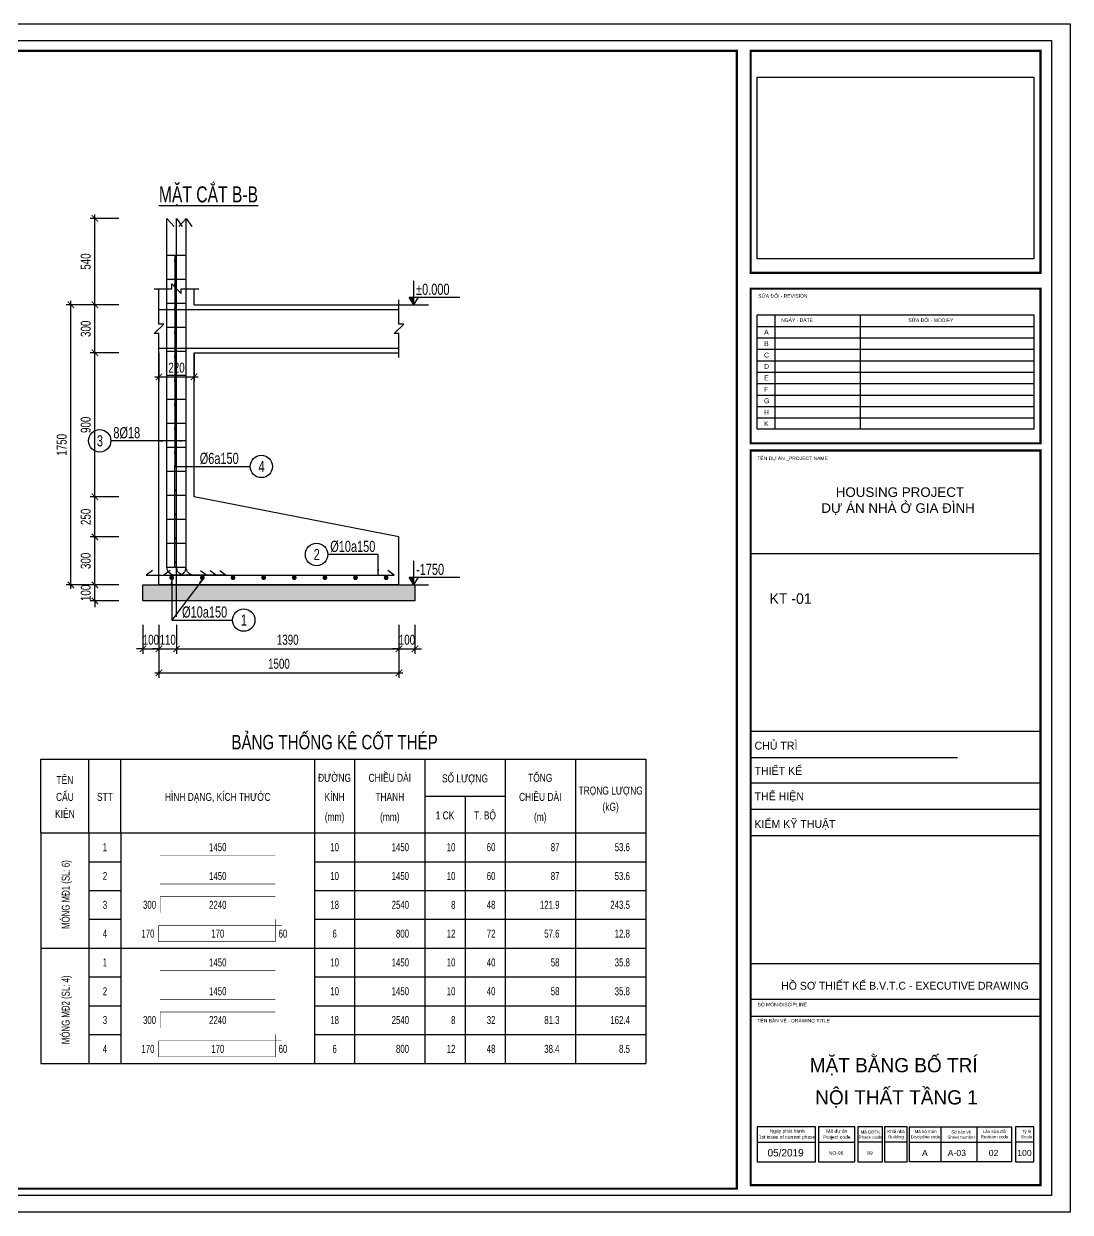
# Model space of a CAD drawing. Header units: inches. Extents: x 442278 to 842836, y -356313 to 59457.
# Drawn here: x 776435 to 782974, y -43086 to -35661 of the extents above; entities that cross this region are included whole.
import ezdxf
from ezdxf.enums import TextEntityAlignment as Align

# ---------------------------------------------------------------- set-up
doc = ezdxf.new("R2010")
doc.units = ezdxf.units.IN
doc.header["$LTSCALE"] = 250
doc.header["$MEASUREMENT"] = 0
doc.linetypes.add('CENTER', pattern=[50.8, 31.75, -6.35, 6.35, -6.35])
for name, color, linetype in [('-KHAO-5000-TEXT', 7, 'Continuous'), ('3', 9, 'Continuous'), ('gsgsdfg', 31, 'Continuous'), ('khungbve', 7, 'Continuous'), ('LA.BT', 7, 'Continuous'), ('LA.DIM', 251, 'Continuous'), ('LA.KHAC', 252, 'Continuous'), ('LA.TC', 3, 'Continuous'), ('LA.TD', 30, 'Continuous'), ('LA.TEXT', 60, 'Continuous'), ('LA.TRUC', 251, 'CENTER'), ('NETTHAY', 8, 'Continuous'), ('NTHAY', 8, 'Continuous'), ('t', 153, 'Continuous'), ('TEXT', 7, 'Continuous')]:
    doc.layers.add(name, color=color, linetype=linetype)
doc.styles.add('AVANTH', font='')
doc.styles.add('M1', font='')
doc.styles.add('S.BTEXT', font='arial.ttf', dxfattribs={"width": 0.75})
doc.styles.add('S.STEXT', font='arial.ttf', dxfattribs={"width": 0.7})
doc.styles.get("Standard").update_dxf_attribs({"font": 'arial.ttf'})
doc.styles.add('SWIS721', font='swiss.ttf')
doc.styles.add('VnAvantH', font='', dxfattribs={"width": 0.7})
doc.styles.add('XREF_ISO_A1_VER$0$SWIS721', font='swiss.ttf')
doc.styles.get('AVANTH').set_extended_font_data('.VnAvantH')
doc.styles.get('M1').set_extended_font_data('.VnAvantH')
doc.styles.get('VnAvantH').set_extended_font_data('.VnAvantH')
doc.dimstyles.new('S.DIM25', dxfattribs={"dimtxt": 62.5, "dimasz": 40, "dimexe": 30, "dimexo": 0, "dimgap": 25, "dimtad": 1, "dimdec": 0, "dimzin": 13, "dimdsep": 46, "dimtxsty": 'S.STEXT', "dimblk": 'ARCHTICK', "dimcen": 0, "dimdle": 25, "dimclrd": 251, "dimclre": 251, "dimclrt": 60, "dimadec": 0, "dimazin": 0, "dimtfac": 1, "dimtdec": 0, "dimtix": 1, "dimtmove": 2, "dimatfit": 3, "dimfxl": 1, "dimtolj": 1, "dimtzin": 13, "dimarcsym": 0})

# ---------------------------------------------------------------- blocks, each defined once
blk = doc.blocks.new('TH.2')
at = {"layer": 'LA.TC', "const_width": 2}
blk.add_lwpolyline([(222.5, 20), (582.5, 20)], dxfattribs=at)
at = {"layer": 'LA.TEXT', "style": 'S.STEXT', "width": 0.7}
for tag, p in [('SH', (50, 45)), ('L2', (402.5, 45)), ('DK', (767.5, 45))]:
    blk.add_attdef(tag, text='', height=25, dxfattribs=at).set_placement(p, align=Align.MIDDLE)
for tag, p in [('DAI', (1000, 45)), ('SL1', (1145, 45)), ('SLA', (1270, 45)), ('DT', (1470, 45)), ('TL', (1690, 45))]:
    blk.add_attdef(tag, text='', height=25, dxfattribs=at).set_placement(p, align=Align.MIDDLE_RIGHT)
blk = doc.blocks.new('TH.6')
at = {"layer": 'LA.TC', "const_width": 2}
blk.add_lwpolyline([(582.5, 70), (222.5, 70), (222.5, 20)], dxfattribs=at)
at = {"layer": 'LA.TEXT', "style": 'S.STEXT', "width": 0.7}
for tag, p in [('SH', (50, 45)), ('L2', (402.5, 45)), ('DK', (767.5, 45))]:
    blk.add_attdef(tag, text='', height=25, dxfattribs=at).set_placement(p, align=Align.MIDDLE)
for tag, p in [('L1', (209.8, 45)), ('DAI', (1000, 45)), ('SL1', (1145, 45)), ('SLA', (1270, 45)), ('DT', (1470, 45)), ('TL', (1690, 45))]:
    blk.add_attdef(tag, text='', height=25, dxfattribs=at).set_placement(p, align=Align.MIDDLE_RIGHT)
blk = doc.blocks.new('TH.14')
at = {"layer": 'LA.TC', "const_width": 2}
blk.add_lwpolyline([(582.5, 90), (582.5, 20), (217.5, 20), (217.5, 70), (602.5, 70)], dxfattribs=at)
at = {"layer": 'LA.TEXT', "style": 'S.STEXT', "width": 0.7}
for tag, p in [('SH', (50, 45)), ('L2', (402.5, 45)), ('DK', (767.5, 45))]:
    blk.add_attdef(tag, text='', height=25, dxfattribs=at).set_placement(p, align=Align.MIDDLE)
for tag, p in [('L1', (204.7, 45)), ('DAI', (1000, 45)), ('SL1', (1145, 45)), ('SLA', (1270, 45)), ('DT', (1470, 45)), ('TL', (1690, 45))]:
    blk.add_attdef(tag, text='', height=25, dxfattribs=at).set_placement(p, align=Align.MIDDLE_RIGHT)
blk.add_attdef('M', text='', height=25, dxfattribs=at).set_placement((592.5, 45), align=Align.MIDDLE_LEFT)
blk = doc.blocks.new('_ArchTick')
at = {"color": 0, "linetype": 'ByBlock', "const_width": 0.15}
blk.add_lwpolyline([(-0.5, -0.5), (0.5, 0.5)], dxfattribs=at)
blk = doc.blocks.new('*D1102')
at = {"layer": 'DEFPOINTS', "color": 0, "transparency": 16777216}
for p in [(777279.3, -37716.5), (777499.3, -37716.5), (777499.3, -37866.5)]:
    blk.add_point(p, dxfattribs=at)
at = {"layer": 'LA.DIM', "color": 251, "lineweight": -2, "transparency": 16777216}
for p, q in [((777279.3, -37716.5), (777279.3, -37896.5)), ((777499.3, -37716.5), (777499.3, -37896.5)), ((777254.3, -37866.5), (777524.3, -37866.5))]:
    blk.add_line(p, q, dxfattribs=at)
at = {"layer": 'LA.DIM', "color": 251, "lineweight": -2, "transparency": 16777216, "xscale": 40, "yscale": 40, "zscale": 40, "rotation": 180}
blk.add_blockref('_ArchTick', (777279.3, -37866.5), dxfattribs=at)
at = {"layer": 'LA.DIM', "color": 251, "lineweight": -2, "transparency": 16777216, "xscale": 40, "yscale": 40, "zscale": 40}
blk.add_blockref('_ArchTick', (777499.3, -37866.5), dxfattribs=at)
at = {"layer": 'LA.DIM', "color": 60, "transparency": 16777216, "insert": (777389.3, -37809.6), "char_height": 62.5, "attachment_point": 5, "style": 'S.STEXT'}
blk.add_mtext('\\A1;220', dxfattribs=at)
blk = doc.blocks.new('*D1103')
at = {"layer": 'DEFPOINTS', "color": 0, "transparency": 16777216}
for p in [(776879.3, -39166.5), (777029.3, -39166.5), (777029.3, -39266.5)]:
    blk.add_point(p, dxfattribs=at)
at = {"layer": 'LA.DIM', "color": 251, "lineweight": -2, "transparency": 16777216}
for p, q in [((776879.3, -39166.5), (776879.3, -39126.5)), ((777029.3, -39166.5), (776849.3, -39166.5)), ((776879.3, -39266.5), (776879.3, -39166.5)), ((777029.3, -39266.5), (776849.3, -39266.5)), ((776879.3, -39266.5), (776879.3, -39306.5))]:
    blk.add_line(p, q, dxfattribs=at)
at = {"layer": 'LA.DIM', "color": 251, "lineweight": -2, "transparency": 16777216, "xscale": 40, "yscale": 40, "zscale": 40}
for p, rotation in [((776879.3, -39166.5), 270), ((776879.3, -39266.5), 90)]:
    blk.add_blockref('_ArchTick', p, dxfattribs=dict(at, rotation=rotation))
at = {"layer": 'LA.DIM', "color": 60, "transparency": 16777216, "insert": (776822.4, -39216.5), "char_height": 62.5, "attachment_point": 5, "rotation": 90, "style": 'S.STEXT'}
blk.add_mtext('\\A1;100', dxfattribs=at)
blk = doc.blocks.new('*D1104')
at = {"layer": 'DEFPOINTS', "color": 0, "transparency": 16777216}
for p in [(776879.3, -38866.5), (777029.3, -38866.5), (777029.3, -39166.5)]:
    blk.add_point(p, dxfattribs=at)
at = {"layer": 'LA.DIM', "color": 251, "lineweight": -2, "transparency": 16777216}
for p, q in [((777029.3, -38866.5), (776849.3, -38866.5)), ((776879.3, -39191.5), (776879.3, -38841.5)), ((777029.3, -39166.5), (776849.3, -39166.5))]:
    blk.add_line(p, q, dxfattribs=at)
at = {"layer": 'LA.DIM', "color": 251, "lineweight": -2, "transparency": 16777216, "xscale": 40, "yscale": 40, "zscale": 40}
for p, rotation in [((776879.3, -38866.5), 90), ((776879.3, -39166.5), 270)]:
    blk.add_blockref('_ArchTick', p, dxfattribs=dict(at, rotation=rotation))
at = {"layer": 'LA.DIM', "color": 60, "transparency": 16777216, "insert": (776822.4, -39016.5), "char_height": 62.5, "attachment_point": 5, "rotation": 90, "style": 'S.STEXT'}
blk.add_mtext('\\A1;300', dxfattribs=at)
blk = doc.blocks.new('*D1105')
at = {"layer": 'DEFPOINTS', "color": 0, "transparency": 16777216}
for p in [(776879.3, -38616.5), (777029.3, -38616.5), (777029.3, -38866.5)]:
    blk.add_point(p, dxfattribs=at)
at = {"layer": 'LA.DIM', "color": 251, "lineweight": -2, "transparency": 16777216}
for p, q in [((776879.3, -38891.5), (776879.3, -38591.5)), ((777029.3, -38616.5), (776849.3, -38616.5)), ((777029.3, -38866.5), (776849.3, -38866.5))]:
    blk.add_line(p, q, dxfattribs=at)
at = {"layer": 'LA.DIM', "color": 251, "lineweight": -2, "transparency": 16777216, "xscale": 40, "yscale": 40, "zscale": 40}
for p, rotation in [((776879.3, -38616.5), 90), ((776879.3, -38866.5), 270)]:
    blk.add_blockref('_ArchTick', p, dxfattribs=dict(at, rotation=rotation))
at = {"layer": 'LA.DIM', "color": 60, "transparency": 16777216, "insert": (776822.4, -38741.5), "char_height": 62.5, "attachment_point": 5, "rotation": 90, "style": 'S.STEXT'}
blk.add_mtext('\\A1;250', dxfattribs=at)
blk = doc.blocks.new('*D1106')
at = {"layer": 'DEFPOINTS', "color": 0, "transparency": 16777216}
for p in [(776879.3, -37716.5), (777029.3, -37716.5), (777029.3, -38616.5)]:
    blk.add_point(p, dxfattribs=at)
at = {"layer": 'LA.DIM', "color": 251, "lineweight": -2, "transparency": 16777216}
for p, q in [((777029.3, -37716.5), (776849.3, -37716.5)), ((776879.3, -38641.5), (776879.3, -37691.5)), ((777029.3, -38616.5), (776849.3, -38616.5))]:
    blk.add_line(p, q, dxfattribs=at)
at = {"layer": 'LA.DIM', "color": 251, "lineweight": -2, "transparency": 16777216, "xscale": 40, "yscale": 40, "zscale": 40}
for p, rotation in [((776879.3, -37716.5), 90), ((776879.3, -38616.5), 270)]:
    blk.add_blockref('_ArchTick', p, dxfattribs=dict(at, rotation=rotation))
at = {"layer": 'LA.DIM', "color": 60, "transparency": 16777216, "insert": (776822.4, -38166.5), "char_height": 62.5, "attachment_point": 5, "rotation": 90, "style": 'S.STEXT'}
blk.add_mtext('\\A1;900', dxfattribs=at)
blk = doc.blocks.new('*D1107')
at = {"layer": 'DEFPOINTS', "color": 0, "transparency": 16777216}
for p in [(776879.3, -37416.5), (777029.3, -37416.5), (777029.3, -37716.5)]:
    blk.add_point(p, dxfattribs=at)
at = {"layer": 'LA.DIM', "color": 251, "lineweight": -2, "transparency": 16777216}
for p, q in [((777029.3, -37416.5), (776849.3, -37416.5)), ((776879.3, -37741.5), (776879.3, -37391.5)), ((777029.3, -37716.5), (776849.3, -37716.5))]:
    blk.add_line(p, q, dxfattribs=at)
at = {"layer": 'LA.DIM', "color": 251, "lineweight": -2, "transparency": 16777216, "xscale": 40, "yscale": 40, "zscale": 40}
for p, rotation in [((776879.3, -37416.5), 90), ((776879.3, -37716.5), 270)]:
    blk.add_blockref('_ArchTick', p, dxfattribs=dict(at, rotation=rotation))
at = {"layer": 'LA.DIM', "color": 60, "transparency": 16777216, "insert": (776822.4, -37566.5), "char_height": 62.5, "attachment_point": 5, "rotation": 90, "style": 'S.STEXT'}
blk.add_mtext('\\A1;300', dxfattribs=at)
blk = doc.blocks.new('*D1108')
at = {"layer": 'DEFPOINTS', "color": 0, "transparency": 16777216}
for p in [(776879.3, -36876.5), (777029.3, -36876.5), (777029.3, -37416.5)]:
    blk.add_point(p, dxfattribs=at)
at = {"layer": 'LA.DIM', "color": 251, "lineweight": -2, "transparency": 16777216}
for p, q in [((777029.3, -36876.5), (776849.3, -36876.5)), ((776879.3, -37441.5), (776879.3, -36851.5)), ((777029.3, -37416.5), (776849.3, -37416.5))]:
    blk.add_line(p, q, dxfattribs=at)
at = {"layer": 'LA.DIM', "color": 251, "lineweight": -2, "transparency": 16777216, "xscale": 40, "yscale": 40, "zscale": 40}
for p, rotation in [((776879.3, -36876.5), 90), ((776879.3, -37416.5), 270)]:
    blk.add_blockref('_ArchTick', p, dxfattribs=dict(at, rotation=rotation))
at = {"layer": 'LA.DIM', "color": 60, "transparency": 16777216, "insert": (776822.4, -37146.5), "char_height": 62.5, "attachment_point": 5, "rotation": 90, "style": 'S.STEXT'}
blk.add_mtext('\\A1;540', dxfattribs=at)
blk = doc.blocks.new('*D1109')
at = {"layer": 'DEFPOINTS', "color": 0, "transparency": 16777216}
for p in [(776729.3, -37416.5), (777029.3, -37416.5), (777029.3, -39166.5)]:
    blk.add_point(p, dxfattribs=at)
at = {"layer": 'LA.DIM', "color": 251, "lineweight": -2, "transparency": 16777216}
for p, q in [((777029.3, -37416.5), (776699.3, -37416.5)), ((776729.3, -39191.5), (776729.3, -37391.5)), ((777029.3, -39166.5), (776699.3, -39166.5))]:
    blk.add_line(p, q, dxfattribs=at)
at = {"layer": 'LA.DIM', "color": 251, "lineweight": -2, "transparency": 16777216, "xscale": 40, "yscale": 40, "zscale": 40}
for p, rotation in [((776729.3, -37416.5), 90), ((776729.3, -39166.5), 270)]:
    blk.add_blockref('_ArchTick', p, dxfattribs=dict(at, rotation=rotation))
at = {"layer": 'LA.DIM', "color": 60, "transparency": 16777216, "insert": (776672.4, -38291.5), "char_height": 62.5, "attachment_point": 5, "rotation": 90, "style": 'S.STEXT'}
blk.add_mtext('\\A1;1750', dxfattribs=at)
blk = doc.blocks.new('*D1110')
at = {"layer": 'DEFPOINTS', "color": 0, "transparency": 16777216}
for p in [(777179.3, -39416.5), (777279.3, -39416.5), (777279.3, -39566.5)]:
    blk.add_point(p, dxfattribs=at)
at = {"layer": 'LA.DIM', "color": 251, "lineweight": -2, "transparency": 16777216}
for p, q in [((777179.3, -39416.5), (777179.3, -39596.5)), ((777279.3, -39416.5), (777279.3, -39596.5)), ((777179.3, -39566.5), (777139.3, -39566.5)), ((777179.3, -39566.5), (777279.3, -39566.5)), ((777279.3, -39566.5), (777319.3, -39566.5))]:
    blk.add_line(p, q, dxfattribs=at)
at = {"layer": 'LA.DIM', "color": 251, "lineweight": -2, "transparency": 16777216, "xscale": 40, "yscale": 40, "zscale": 40}
blk.add_blockref('_ArchTick', (777179.3, -39566.5), dxfattribs=at)
at = {"layer": 'LA.DIM', "color": 251, "lineweight": -2, "transparency": 16777216, "xscale": 40, "yscale": 40, "zscale": 40, "rotation": 180}
blk.add_blockref('_ArchTick', (777279.3, -39566.5), dxfattribs=at)
at = {"layer": 'LA.DIM', "color": 60, "transparency": 16777216, "insert": (777229.3, -39509.6), "char_height": 62.5, "attachment_point": 5, "style": 'S.STEXT'}
blk.add_mtext('\\A1;100', dxfattribs=at)
blk = doc.blocks.new('*D1111')
at = {"layer": 'DEFPOINTS', "color": 0, "transparency": 16777216}
for p in [(777279.3, -39416.5), (777389.3, -39416.5), (777389.3, -39566.5)]:
    blk.add_point(p, dxfattribs=at)
at = {"layer": 'LA.DIM', "color": 251, "lineweight": -2, "transparency": 16777216}
for p, q in [((777279.3, -39416.5), (777279.3, -39596.5)), ((777389.3, -39416.5), (777389.3, -39596.5)), ((777279.3, -39566.5), (777239.3, -39566.5)), ((777279.3, -39566.5), (777389.3, -39566.5)), ((777389.3, -39566.5), (777429.3, -39566.5))]:
    blk.add_line(p, q, dxfattribs=at)
at = {"layer": 'LA.DIM', "color": 251, "lineweight": -2, "transparency": 16777216, "xscale": 40, "yscale": 40, "zscale": 40}
blk.add_blockref('_ArchTick', (777279.3, -39566.5), dxfattribs=at)
at = {"layer": 'LA.DIM', "color": 251, "lineweight": -2, "transparency": 16777216, "xscale": 40, "yscale": 40, "zscale": 40, "rotation": 180}
blk.add_blockref('_ArchTick', (777389.3, -39566.5), dxfattribs=at)
at = {"layer": 'LA.DIM', "color": 60, "transparency": 16777216, "insert": (777334.3, -39509.6), "char_height": 62.5, "attachment_point": 5, "style": 'S.STEXT'}
blk.add_mtext('\\A1;110', dxfattribs=at)
blk = doc.blocks.new('*D1112')
at = {"layer": 'DEFPOINTS', "color": 0, "transparency": 16777216}
for p in [(777389.3, -39416.5), (778779.3, -39416.5), (778779.3, -39566.5)]:
    blk.add_point(p, dxfattribs=at)
at = {"layer": 'LA.DIM', "color": 251, "lineweight": -2, "transparency": 16777216}
for p, q in [((777389.3, -39416.5), (777389.3, -39596.5)), ((778779.3, -39416.5), (778779.3, -39596.5)), ((777364.3, -39566.5), (778804.3, -39566.5))]:
    blk.add_line(p, q, dxfattribs=at)
at = {"layer": 'LA.DIM', "color": 251, "lineweight": -2, "transparency": 16777216, "xscale": 40, "yscale": 40, "zscale": 40, "rotation": 180}
blk.add_blockref('_ArchTick', (777389.3, -39566.5), dxfattribs=at)
at = {"layer": 'LA.DIM', "color": 251, "lineweight": -2, "transparency": 16777216, "xscale": 40, "yscale": 40, "zscale": 40}
blk.add_blockref('_ArchTick', (778779.3, -39566.5), dxfattribs=at)
at = {"layer": 'LA.DIM', "color": 60, "transparency": 16777216, "insert": (778084.3, -39509.6), "char_height": 62.5, "attachment_point": 5, "style": 'S.STEXT'}
blk.add_mtext('\\A1;1390', dxfattribs=at)
blk = doc.blocks.new('*D1113')
at = {"layer": 'DEFPOINTS', "color": 0, "transparency": 16777216}
for p in [(778779.3, -39416.5), (778879.3, -39416.5), (778879.3, -39566.5)]:
    blk.add_point(p, dxfattribs=at)
at = {"layer": 'LA.DIM', "color": 251, "lineweight": -2, "transparency": 16777216}
for p, q in [((778779.3, -39416.5), (778779.3, -39596.5)), ((778879.3, -39416.5), (778879.3, -39596.5)), ((778779.3, -39566.5), (778739.3, -39566.5)), ((778779.3, -39566.5), (778879.3, -39566.5)), ((778879.3, -39566.5), (778919.3, -39566.5))]:
    blk.add_line(p, q, dxfattribs=at)
at = {"layer": 'LA.DIM', "color": 251, "lineweight": -2, "transparency": 16777216, "xscale": 40, "yscale": 40, "zscale": 40}
blk.add_blockref('_ArchTick', (778779.3, -39566.5), dxfattribs=at)
at = {"layer": 'LA.DIM', "color": 251, "lineweight": -2, "transparency": 16777216, "xscale": 40, "yscale": 40, "zscale": 40, "rotation": 180}
blk.add_blockref('_ArchTick', (778879.3, -39566.5), dxfattribs=at)
at = {"layer": 'LA.DIM', "color": 60, "transparency": 16777216, "insert": (778829.3, -39509.6), "char_height": 62.5, "attachment_point": 5, "style": 'S.STEXT'}
blk.add_mtext('\\A1;100', dxfattribs=at)
blk = doc.blocks.new('*D1114')
at = {"layer": 'DEFPOINTS', "color": 0, "transparency": 16777216}
for p in [(777279.3, -39416.5), (778779.3, -39416.5), (778779.3, -39716.5)]:
    blk.add_point(p, dxfattribs=at)
at = {"layer": 'LA.DIM', "color": 251, "lineweight": -2, "transparency": 16777216}
for p, q in [((777279.3, -39416.5), (777279.3, -39746.5)), ((778779.3, -39416.5), (778779.3, -39746.5)), ((777254.3, -39716.5), (778804.3, -39716.5))]:
    blk.add_line(p, q, dxfattribs=at)
at = {"layer": 'LA.DIM', "color": 251, "lineweight": -2, "transparency": 16777216, "xscale": 40, "yscale": 40, "zscale": 40, "rotation": 180}
blk.add_blockref('_ArchTick', (777279.3, -39716.5), dxfattribs=at)
at = {"layer": 'LA.DIM', "color": 251, "lineweight": -2, "transparency": 16777216, "xscale": 40, "yscale": 40, "zscale": 40}
blk.add_blockref('_ArchTick', (778779.3, -39716.5), dxfattribs=at)
at = {"layer": 'LA.DIM', "color": 60, "transparency": 16777216, "insert": (778029.3, -39659.6), "char_height": 62.5, "attachment_point": 5, "style": 'S.STEXT'}
blk.add_mtext('\\A1;1500', dxfattribs=at)
blk = doc.blocks.new('KHUNG CHUAN SEICO')
at = {"layer": 'DEFPOINTS', "lineweight": -3, "ltscale": 2000}
blk.add_lwpolyline([(0, 397.16), (572.13, 397.16), (572.13, 0), (0, 0)], close=True, dxfattribs=at)
at = {"layer": 'gsgsdfg'}
blk.add_lwpolyline([(0, 397.16), (572.13, 397.16), (572.13, 0), (0, 0)], close=True, dxfattribs=at)
blk.add_lwpolyline([(0, 397.16), (572.13, 397.16), (572.13, 0), (0, 0)], close=True, dxfattribs=at)
at = {"layer": 'khungbve', "color": 7}
for p, q in [((465.32, 160.79), (562.18, 160.79)), ((465.32, 143.49), (562.18, 143.49)), ((465.32, 134.68), (562.18, 134.68)), ((465.32, 125.87), (562.18, 125.87)), ((465.32, 125.87), (562.18, 125.87)), ((465.32, 125.87), (562.18, 125.87))]:
    blk.add_line(p, q, dxfattribs=at)
at = {"layer": 'khungbve', "linetype": 'Continuous', "ltscale": 15}
blk.add_line((465.32, 151.98), (534.43, 151.98), dxfattribs=at)
at = {"layer": 'NETTHAY', "ltscale": 0.5}
for points, const_width in [([(26.26, 388.15), (460.75, 388.15), (460.75, 7.88), (26.26, 7.88), (26.26, 388.51)], 0.743), ([(465.32, 388.15), (562.18, 388.15), (562.18, 313.94), (465.32, 313.94), (465.32, 388.51)], 0.74), ([(465.32, 308.63), (562.18, 308.63), (562.18, 256.95), (465.32, 256.95), (465.32, 309)], 0.74), ([(465.32, 254.56), (562.18, 254.56), (562.18, 9.02), (465.32, 9.02), (465.32, 254.56)], 0.74)]:
    blk.add_lwpolyline(points, dxfattribs=dict(at, const_width=const_width))
at = {"layer": 'NTHAY', "lineweight": -3, "ltscale": 2000}
for p, q in [((473.5, 261.64), (473.5, 299.84)), ((502.03, 261.64), (502.03, 299.84)), ((467.64, 296.02), (559.96, 296.02)), ((467.64, 292.2), (559.96, 292.2)), ((467.64, 288.38), (559.96, 288.38)), ((467.64, 284.56), (559.96, 284.56)), ((467.64, 280.74), (559.96, 280.74)), ((467.64, 276.92), (559.96, 276.92)), ((467.64, 273.1), (559.96, 273.1)), ((467.64, 269.28), (559.96, 269.28)), ((467.64, 265.46), (559.96, 265.46)), ((562.18, 83.01), (465.32, 83.01)), ((465.32, 71.23), (562.18, 71.23)), ((562.18, 65.43), (465.32, 65.43)), ((518.31, 28.54), (518.31, 16.88)), ((528.91, 28.54), (528.91, 16.88)), ((540.91, 28.54), (540.91, 16.88)), ((467.54, 23.38), (487.01, 23.38)), ((487.99, 23.38), (500.13, 23.38)), ((509.43, 23.38), (501.12, 23.38)), ((517.65, 23.38), (510.09, 23.38)), ((518.31, 23.38), (552.56, 23.38)), ((559.96, 23.38), (553.87, 23.38))]:
    blk.add_line(p, q, dxfattribs=at)
for points in [[(24.06, 391.61), (565.91, 391.61), (565.91, 5.55), (24.06, 5.55)], [(467.54, 379.35), (559.96, 379.35), (559.96, 318.63), (467.54, 318.63)], [(467.54, 299.84), (559.96, 299.84), (559.96, 261.64), (467.54, 261.64)], [(562.18, 254.56), (465.32, 254.56), (465.32, 220.15), (562.18, 220.15)], [(487.01, 28.54), (467.54, 28.54), (467.54, 16.88), (487.01, 16.88)], [(500.13, 28.54), (487.99, 28.54), (487.99, 16.88), (500.13, 16.88)], [(501.12, 16.88), (509.43, 16.88), (509.43, 28.54), (501.12, 28.54)], [(510.09, 16.88), (517.65, 16.88), (517.65, 28.54), (510.09, 28.54)], [(553.87, 16.88), (559.96, 16.88), (559.96, 28.54), (553.87, 28.54)]]:
    blk.add_lwpolyline(points, close=True, dxfattribs=at)
at = {"layer": 'NTHAY', "lineweight": -3, "ltscale": 2000, "const_width": 0.329}
blk.add_lwpolyline([(465.32, 308.63), (562.18, 308.63), (562.18, 256.95), (465.32, 256.95)], close=True, dxfattribs=at)
at = {"layer": 'NTHAY', "lineweight": -3, "ltscale": 2000}
blk.add_lwpolyline([(518.31, 28.54), (552.56, 28.54), (552.56, 16.88), (518.31, 16.88)], dxfattribs=at)
at = {"layer": '-KHAO-5000-TEXT', "linetype": 'Continuous', "ltscale": 15, "style": 'AVANTH', "oblique": 360}
for s, height, p in [('chñ tr×', 2.644, (466.64, 155.94)), ('THIÕT KÕ', 2.644, (466.64, 147.49)), ('thÓ hiÖn', 2.644, (466.64, 139)), ('KIÓM Kü THUËT', 2.6441, (466.59, 129.72))]:
    blk.add_text(s, height=height, rotation=360, dxfattribs=at).set_placement(p, align=Align.MIDDLE_LEFT)
at = {"layer": '3', "ltscale": 0.5, "style": 'VnAvantH'}
for tag, height, p in [('DRAWING1', 4.75, (514.01, 46.77)), ('DRAWING2', 4.75, (514.07, 36.02)), ('DATE', 2.5, (477.02, 18.64))]:
    blk.add_attdef(tag, text='', height=height, dxfattribs=at).set_placement(p, align=Align.CENTER)
at = {"layer": 't', "lineweight": -3}
for s, insert, char_height, width, attachment_point, style in [('{\\fArial|b0|i0|c0|p34;SỬA ĐỔI - REVISION}', (467.85, 306.8), 1.1889, 39.4464, 1, 'XREF_ISO_A1_VER$0$SWIS721'), ('{\\fArial|b0|i0|c0|p34;NGÀY - DATE}', (475.53, 298.7), 1.1889, 39.4464, 1, 'XREF_ISO_A1_VER$0$SWIS721'), ('{\\fArial|b0|i0|c0|p34;SỬA ĐỔI - MODIFY}', (518.05, 298.7), 1.1889, 39.4464, 1, 'XREF_ISO_A1_VER$0$SWIS721'), ('{\\f.VnArialH|b0|i0|c0|p34;a}', (469.81, 294.91), 1.6436, 39.4464, 1, 'XREF_ISO_A1_VER$0$SWIS721'), ('{\\fArial|b0|i0|c0|p34;TÊN DỰ ÁN _PROJECT NAME}', (467.56, 252.53), 1.1889, 39.4464, 1, 'XREF_ISO_A1_VER$0$SWIS721'), ('{\\fArial|b0|i0|c0|p34; HOUSING PROJECT\\PDỰ ÁN NHÀ Ở GIA ĐÌNH}', (514.6, 242.24), 3.1952, 131.0539, 2, 'XREF_ISO_A1_VER$0$SWIS721'), ('{\\fArial|b0|i0|c0|p34;BỘ\\f.VnArial NarrowH|b0|i0|c0|p34; \\fArial|b0|i0|c0|p34;MÔN-DISCIPLINE}', (467.63, 69.99), 1.1889, 39.4464, 1, 'XREF_ISO_A1_VER$0$SWIS721'), ('{\\fArial|b0|i0|c0|p34;TÊN BẢN VẼ - DRAWING TITLE}', (467.58, 64.59), 1.1834, 31.9189, 1, 'XREF_ISO_A1_VER$0$SWIS721'), ('{\\fArial|b0|i0|c0|p34;Mã dự án\\PProject code}', (494.14, 25.95), 1.1834, 16.9056, 5, 'XREF_ISO_A1_VER$0$SWIS721'), ('{\\fArial|b0|i0|c0|p34;Mã G\\fArial|b0|i0|c238|p34;ĐTK\\PPh\\fArial|b0|i0|c0|p34;ase code}', (505.32, 25.94), 1.0519, 16.9056, 5, 'XREF_ISO_A1_VER$0$SWIS721'), ('{\\fArial|b0|i0|c0|p34;Khố\\fArial|b0|i0|c238|p34;i nh\\fArial|b0|i0|c0|p34;à\\fArial|b0|i0|c238|p34;\\PBuilding}', (513.92, 25.94), 1.0519, 16.9056, 5, 'XREF_ISO_A1_VER$0$SWIS721'), ('{\\fArial|b0|i0|c0|p34;Mã\\fArial|b0|i0|c238|p34; b\\fArial|b0|i0|c0|p34;ộ\\fArial|b0|i0|c238|p34; m\\fArial|b0|i0|c0|p34;ô\\fArial|b0|i0|c238|p34;n\\PD\\fArial|b0|i0|c0|p34;iscipline code}', (523.78, 25.94), 1.0519, 16.9056, 5, 'XREF_ISO_A1_VER$0$SWIS721'), ('{\\fArial|b0|i0|c0|p34;Số bản vẽ\\PSheet number}', (535.7, 25.94), 1.0519, 16.9056, 5, 'XREF_ISO_A1_VER$0$SWIS721'), ('{\\fArial|b0|i0|c0|p34;Lầ\\fArial|b0|i0|c238|p34;n s\\fArial|b0|i0|c0|p34;ử\\fArial|b0|i0|c238|p34;a đ\\fArial|b0|i0|c0|p34;ổi\\PRevision code}', (546.82, 26.1), 1.0519, 16.9056, 5, 'XREF_ISO_A1_VER$0$SWIS721'), ('{\\fArial|b0|i0|c0|p34;Tỷ lệ\\PScale}', (557.54, 26.1), 1.0519, 16.9056, 5, 'XREF_ISO_A1_VER$0$SWIS721'), ('{\\fArial|b0|i0|c0|p34;NO-98}', (493.89, 19.79), 1.1834, 16.9056, 5, 'XREF_ISO_A1_VER$0$SWIS721'), ('{\\fArial|b0|i0|c0|p34;89}', (505.22, 19.79), 1.1834, 16.9056, 5, 'XREF_ISO_A1_VER$0$SWIS721'), ('{\\fArial|b0|i0|c0|p34;A}', (523.56, 19.79), 2.0709, 16.9056, 5, 'SWIS721'), ('{\\fArial|b0|i0|c0|p34;A-03}', (534.24, 19.79), 2.0709, 16.9056, 5, 'SWIS721'), ('{\\fArial|b0|i0|c0|p34;02}', (546.51, 19.79), 2.0709, 16.9056, 5, 'SWIS721'), ('{\\fArial|b0|i0|c0|p34;100}', (556.83, 19.79), 2.0709, 16.9056, 5, 'SWIS721')]:
    blk.add_mtext(s, dxfattribs=dict(at, insert=insert, char_height=char_height, width=width, attachment_point=attachment_point, style=style))
at = {"layer": 't', "lineweight": 9, "char_height": 1.6436, "width": 39.4464, "attachment_point": 1, "style": 'XREF_ISO_A1_VER$0$SWIS721'}
for s, insert in [('{\\f.VnArialH|b0|i0|c0|p34;b}', (469.81, 291.09)), ('{\\f.VnArialH|b0|i0|c0|p34;c}', (469.81, 287.27)), ('{\\f.VnArialH|b0|i0|c0|p34;d}', (469.81, 283.45)), ('{\\f.VnArialH|b0|i0|c0|p34;e}', (469.81, 279.63)), ('{\\f.VnArialH|b0|i0|c0|p34;f}', (469.81, 275.81)), ('{\\f.VnArialH|b0|i0|c0|p34;g}', (469.81, 271.99)), ('{\\f.VnArialH|b0|i0|c0|p34;h}', (469.81, 268.17)), ('{\\f.VnArialH|b0|i0|c0|p34;k}', (469.81, 264.35))]:
    blk.add_mtext(s, dxfattribs=dict(at, insert=insert))
at = {"layer": 't', "lineweight": -3, "insert": (477.52, 26), "char_height": 1.1834, "attachment_point": 5, "style": 'XREF_ISO_A1_VER$0$SWIS721'}
blk.add_mtext('Ngày phát hành\\P1st issue of current phase', dxfattribs=at)
at = {"layer": 'TEXT', "lineweight": -3, "style": 'M1'}
blk.add_text('hå s¬ thiÕt kÕ b.v.t.c - executive drawing', height=2.6298, dxfattribs=at).set_placement((475.54, 74.37))

msp = doc.modelspace()

# ---------------------------------------------------------------- hatches: boundary and pattern name
at = {"layer": 'LA.KHAC', "linetype": 'Continuous'}
for points in [[(778871.66, -37369.18), (778842.2, -37369.18), (778871.66, -37416.54)], [(778871.66, -39119.18), (778842.2, -39119.18), (778871.66, -39166.54)]]:
    msp.add_hatch(color=256, dxfattribs=at).paths.add_polyline_path(points)
at = {"layer": 'LA.KHAC'}
h = msp.add_hatch(dxfattribs=at)
h.set_pattern_fill('AR-CONC', color=256, scale=10, style=0)
h.set_pattern_definition([(50, (126092.334, -6308.54), (71.726018, -6.2752135), [7.5, -82.5]), (355, (126092.334, -6308.54), (-13.875133, 75.219213), [6, -66]), (100.451444, (126098.31, -6309.065), (57.850885, 68.943999), [6.374019, -70.114211]), (46.1842, (126092.33, -6288.54), (106.724133, -16.551928), [11.25, -123.75]), (96.635635, (126101.23, -6289.92), (93.466195, 97.41186), [9.561034, -105.171376]), (351.184164, (126092.33, -6288.54), (93.466195, 97.41186), [9, -99]), (21, (126102.334, -6293.54), (59.690705, -40.261889), [7.5, -82.5]), (326, (126102.334, -6293.54), (24.331533, 72.5150045), [6, -66]), (71.451445, (126107.31, -6296.9), (84.022238, 32.253115), [6.374019, -70.114211]), (37.5, (126092.334, -6308.542), (1.2159855, 33.2893854), [0, -65.2, 0, -67, 0, -66.25]), (7.5, (126092.334, -6308.542), (26.3069537, 39.4411712), [0, -38.2, 0, -63.7, 0, -25.25]), (327.5, (126070.034, -6308.542), (53.3822436, -2.2554872), [0, -25, 0, -78, 0, -103.5]), (317.5, (126060.034, -6308.54), (58.318617, 10.0104982), [0, -32.5, 0, -51.8, 0, -73.5])])
h.paths.add_polyline_path([(777179.33, -39266.54), (777179.33, -39166.54), (778879.33, -39166.54), (778879.33, -39266.54)])
at = {"layer": 'LA.TC'}
h = msp.add_hatch(color=256, dxfattribs=at)
edge = h.paths.add_edge_path(flags=16)
edge.add_arc((777359.33, -39121.54), 15, 0, 360)
h = msp.add_hatch(color=256, dxfattribs=at)
edge = h.paths.add_edge_path(flags=16)
edge.add_arc((777550.76, -39121.54), 15, 0, 360)
h = msp.add_hatch(color=256, dxfattribs=at)
edge = h.paths.add_edge_path(flags=16)
edge.add_arc((777742.19, -39121.54), 15, 0, 360)
h = msp.add_hatch(color=256, dxfattribs=at)
edge = h.paths.add_edge_path(flags=16)
edge.add_arc((777933.62, -39121.54), 15, 0, 360)
h = msp.add_hatch(color=256, dxfattribs=at)
edge = h.paths.add_edge_path(flags=16)
edge.add_arc((778125.05, -39121.54), 15, 0, 360)
h = msp.add_hatch(color=256, dxfattribs=at)
edge = h.paths.add_edge_path(flags=16)
edge.add_arc((778316.48, -39121.54), 15, 0, 360)
h = msp.add_hatch(color=256, dxfattribs=at)
edge = h.paths.add_edge_path(flags=16)
edge.add_arc((778507.91, -39121.54), 15, 0, 360)
h = msp.add_hatch(color=256, dxfattribs=at)
edge = h.paths.add_edge_path(flags=16)
edge.add_arc((778699.33, -39121.54), 15, 0, 360)

# ---------------------------------------------------------------- linework, layer by layer
at = {"layer": 'LA.BT'}
for p, q in [((777279.33, -37416.54), (777279.33, -37316.54)), ((777499.33, -37416.54), (777499.33, -37316.54)), ((777279.33, -37416.54), (777279.33, -37416.54)), ((777499.33, -37416.54), (778779.33, -37416.54)), ((777279.33, -38616.54), (777279.33, -37716.54)), ((777279.33, -37716.54), (777279.33, -37716.54)), ((777499.33, -38616.54), (777499.33, -37716.54)), ((777499.33, -37716.54), (778779.33, -37716.54)), ((777279.33, -38866.54), (777279.33, -38616.54)), ((777279.33, -38616.54), (777279.33, -38616.54)), ((778779.33, -38866.54), (777499.33, -38616.54)), ((777499.33, -38616.54), (777499.33, -38616.54)), ((777279.33, -39166.54), (777279.33, -38866.54)), ((778779.33, -39166.54), (778779.33, -38866.54)), ((778779.33, -39166.54), (777279.33, -39166.54)), ((776541.95, -40716.08), (776541.95, -40256.08)), ((776541.95, -40256.08), (780321.95, -40256.08)), ((776541.95, -40716.08), (776541.95, -40256.08)), ((776541.95, -40256.08), (780321.95, -40256.08)), ((776841.95, -40716.08), (776841.95, -40256.08)), ((776841.95, -40716.08), (776841.95, -40256.08)), ((777041.95, -40716.08), (777041.95, -40256.08)), ((777041.95, -40716.08), (777041.95, -40256.08)), ((778251.95, -40256.08), (778251.95, -40716.08)), ((778251.95, -40256.08), (778251.95, -40716.08)), ((778501.95, -40256.08), (778501.95, -40716.08)), ((778501.95, -40256.08), (778501.95, -40716.08)), ((778941.95, -40256.08), (778941.95, -40716.08)), ((778941.95, -40256.08), (778941.95, -40716.08)), ((779441.95, -40256.08), (779441.95, -40716.08)), ((779441.95, -40256.08), (779441.95, -40716.08)), ((779881.95, -40256.08), (779881.95, -40716.08)), ((779881.95, -40256.08), (779881.95, -40716.08)), ((780321.95, -40256.08), (780321.95, -40716.08)), ((780321.95, -40256.08), (780321.95, -40716.08)), ((778941.95, -40487.36), (779441.95, -40487.36)), ((778941.95, -40487.36), (779441.95, -40487.36)), ((779191.95, -40487.36), (779191.95, -40716.08)), ((779191.95, -40487.36), (779191.95, -40716.08)), ((776541.95, -40716.08), (780321.95, -40716.08)), ((776541.95, -40716.08), (776541.95, -41436.08)), ((776541.95, -40716.08), (780321.95, -40716.08)), ((776841.95, -40716.08), (776841.95, -41436.08)), ((777041.95, -40716.08), (777041.95, -41436.08)), ((778251.95, -40716.08), (778251.95, -41436.08)), ((778501.95, -40716.08), (778501.95, -41436.08)), ((778941.95, -40716.08), (778941.95, -41436.08)), ((779191.95, -40716.08), (779191.95, -41436.08)), ((779441.95, -40716.08), (779441.95, -41436.08)), ((779881.95, -40716.08), (779881.95, -41436.08)), ((780321.95, -40716.08), (780321.95, -41436.08)), ((776841.95, -40896.08), (777041.95, -40896.08)), ((778251.95, -40896.08), (780321.95, -40896.08)), ((776841.95, -41076.08), (777041.95, -41076.08)), ((778251.95, -41076.08), (780321.95, -41076.08)), ((776841.95, -41256.08), (777041.95, -41256.08)), ((778251.95, -41256.08), (780321.95, -41256.08)), ((776541.95, -41436.08), (780321.95, -41436.08)), ((776541.95, -41436.08), (776541.95, -42156.08)), ((776841.95, -41436.08), (776841.95, -42156.08)), ((777041.95, -41436.08), (777041.95, -42156.08)), ((778251.95, -41436.08), (778251.95, -42156.08)), ((778501.95, -41436.08), (778501.95, -42156.08)), ((778941.95, -41436.08), (778941.95, -42156.08)), ((779191.95, -41436.08), (779191.95, -42156.08)), ((779441.95, -41436.08), (779441.95, -42156.08)), ((779881.95, -41436.08), (779881.95, -42156.08)), ((780321.95, -41436.08), (780321.95, -42156.08)), ((776841.95, -41616.08), (777041.95, -41616.08)), ((778251.95, -41616.08), (780321.95, -41616.08)), ((776841.95, -41796.08), (777041.95, -41796.08)), ((778251.95, -41796.08), (780321.95, -41796.08)), ((776841.95, -41976.08), (777041.95, -41976.08)), ((778251.95, -41976.08), (780321.95, -41976.08)), ((776541.95, -42156.08), (780321.95, -42156.08))]:
    msp.add_line(p, q, dxfattribs=at)
at = {"layer": 'LA.DIM'}
for centre in [(776909.33, -38266.54), (777919.33, -38426.54), (778264.33, -38976.54), (777809.33, -39386.54)]:
    msp.add_circle(centre, 70, dxfattribs=at)
at = {"layer": 'LA.KHAC', "color": 203, "linetype": 'Continuous'}
for p, q in [((778871.66, -37416.54), (778871.66, -37266.73)), ((778779.33, -37416.54), (778963.99, -37416.54)), ((778871.66, -37416.54), (778842.2, -37369.18)), ((778842.2, -37369.18), (779160.11, -37369.18)), ((778871.66, -37416.54), (778901.12, -37369.18)), ((778871.66, -39166.54), (778871.66, -39016.73)), ((778871.66, -39166.54), (778842.2, -39119.18)), ((778842.2, -39119.18), (779160.11, -39119.18)), ((778871.66, -39166.54), (778901.12, -39119.18)), ((778779.33, -39166.54), (778963.99, -39166.54))]:
    msp.add_line(p, q, dxfattribs=at)
at = {"layer": 'LA.KHAC', "color": 203, "linetype": 'Continuous', "const_width": 4}
for points in [[(778871.66, -37266.73), (778871.66, -37294.67)], [(778871.66, -39016.73), (778871.66, -39044.67)]]:
    msp.add_lwpolyline(points, dxfattribs=at)
at = {"layer": 'LA.KHAC'}
for points in [[(777249.33, -37316.54), (777359.33, -37316.54), (777359.33, -37286.54), (777419.33, -37346.54), (777419.33, -37316.54), (777529.33, -37316.54)], [(777279.33, -37746.54), (777279.33, -37596.54), (777249.33, -37596.54), (777309.33, -37536.54), (777279.33, -37536.54), (777279.33, -37386.54)], [(778779.33, -37746.54), (778779.33, -37596.54), (778749.33, -37596.54), (778809.33, -37536.54), (778779.33, -37536.54), (778779.33, -37386.54)]]:
    msp.add_lwpolyline(points, dxfattribs=at)
msp.add_lwpolyline([(777179.33, -39266.54), (777179.33, -39166.54), (778879.33, -39166.54), (778879.33, -39266.54)], close=True, dxfattribs=at)
at = {"layer": 'LA.TC'}
for p, q in [((777279.33, -37446.54), (778779.33, -37446.54)), ((777279.33, -37686.54), (778779.33, -37686.54))]:
    msp.add_line(p, q, dxfattribs=at)
at = {"layer": 'LA.TC', "extrusion": (-1.22465e-16, 0, -1)}
msp.add_lwpolyline([(-777239.33, -39076.54), (-777199.33, -39106.54), (-777399.33, -39106.54, -0.4142112), (-777449.33, -39056.54), (-777449.33, -36876.54), (-777404.33, -36926.54)], format="xyb", dxfattribs=at)
at = {"layer": 'LA.TC'}
for points in [[(777539.33, -39076.54), (777579.33, -39106.54), (777379.33, -39106.54, -0.4142112), (777329.33, -39056.54), (777329.33, -36876.54), (777374.33, -36926.54)], [(777599.33, -39076.54), (777639.33, -39106.54), (777439.33, -39106.54, -0.4142112), (777389.33, -39056.54), (777389.33, -36876.54), (777424.33, -36926.54)], [(777659.33, -39076.54), (777699.33, -39106.54), (777499.33, -39106.54, -0.4142112), (777449.33, -39056.54), (777449.33, -36876.54), (777484.33, -36926.54)]]:
    msp.add_lwpolyline(points, format="xyb", dxfattribs=at)
msp.add_lwpolyline([(777349.33, -39076.54), (777309.33, -39106.54), (778749.33, -39106.54), (778709.33, -39076.54)], dxfattribs=at)
at = {"layer": 'LA.TD'}
for points in [[(777329.33, -37106.54), (777449.33, -37106.54)], [(777329.33, -37256.54), (777449.33, -37256.54)], [(777329.33, -37406.54), (777449.33, -37406.54)], [(777329.33, -37556.54), (777449.33, -37556.54)], [(777329.33, -37706.54), (777449.33, -37706.54)], [(777329.33, -37856.54), (777449.33, -37856.54)], [(777329.33, -38006.54), (777449.33, -38006.54)], [(777329.33, -38156.54), (777449.33, -38156.54)], [(777329.33, -38306.54), (777449.33, -38306.54)], [(777329.33, -38456.54), (777449.33, -38456.54)], [(777329.33, -38606.54), (777449.33, -38606.54)], [(777329.33, -38756.54), (777449.33, -38756.54)], [(777329.33, -38906.54), (777449.33, -38906.54)], [(777329.33, -39056.54), (777449.33, -39056.54)]]:
    msp.add_lwpolyline(points, dxfattribs=at)
at = {"layer": 'LA.TRUC', "ltscale": 5}
msp.add_line((777389.33, -39366.54), (777389.33, -36916.54), dxfattribs=at)

# ---------------------------------------------------------------- block references
at = {"layer": 'LA.DIM'}
ref = msp.add_blockref('KHUNG CHUAN SEICO', (772276.77, -43086.1), dxfattribs=dict(at, xscale=18.69619676790764, yscale=18.696196767796, zscale=18.69619676774314))
ref.add_attrib('DRAWING1', 'mÆt b»ng bè trÝ ', dxfattribs={"layer": '3', "ltscale": 0.5, "height": 88.8069, "style": 'VnAvantH'}).set_placement((781886.88, -42211.64), align=Align.CENTER)
ref.add_attrib('DRAWING2', 'néi thÊt tÇng 1', dxfattribs={"layer": '3', "ltscale": 0.5, "height": 88.8069, "style": 'VnAvantH'}).set_placement((781887.97, -42412.68), align=Align.CENTER)
ref.add_attrib('DWNNO', 'kt -01', dxfattribs={"layer": '3', "ltscale": 0.5, "height": 65.437, "style": 'VnAvantH'}).set_placement((781226.1, -39284.69), align=Align.CENTER)
ref.add_attrib('DATE', '05/2019', dxfattribs={"layer": '3', "ltscale": 0.5, "height": 46.74, "style": 'VnAvantH'}).set_placement((781195.22, -42737.67), align=Align.CENTER)
at = {"layer": 'LA.TEXT', "xscale": 2, "yscale": 2, "zscale": 2}
for name, p, values in [('TH.2', (776842.23, -40895.27), {'L2': '1450', 'TL': '53.6', 'DT': '87', 'SLA': '60', 'SL1': '10', 'DAI': '1450', 'DK': '10', 'SH': '1'}), ('TH.2', (776842.23, -41075.27), {'L2': '1450', 'TL': '53.6', 'DT': '87', 'SLA': '60', 'SL1': '10', 'DAI': '1450', 'DK': '10', 'SH': '2'}), ('TH.6', (776842.23, -41255.27), {'L1': '300', 'L2': '2240', 'SH': '3', 'DAI': '2540', 'DK': '18', 'SL1': '8', 'SLA': '48', 'TL': '243.5', 'DT': '121.9'}), ('TH.14', (776842.23, -41435.27), {'TL': '12.8', 'DT': '57.6', 'SLA': '72', 'SL1': '12', 'DAI': '800', 'DK': '6', 'M': '60', 'L2': '170', 'L1': '170', 'SH': '4'}), ('TH.2', (776842.23, -41615.27), {'L2': '1450', 'TL': '35.8', 'DT': '58', 'SLA': '40', 'SL1': '10', 'DAI': '1450', 'DK': '10', 'SH': '1'}), ('TH.2', (776842.23, -41795.27), {'L2': '1450', 'TL': '35.8', 'DT': '58', 'SLA': '40', 'SL1': '10', 'DAI': '1450', 'DK': '10', 'SH': '2'}), ('TH.6', (776842.23, -41975.27), {'L1': '300', 'L2': '2240', 'SH': '3', 'DAI': '2540', 'DK': '18', 'SL1': '8', 'SLA': '32', 'TL': '162.4', 'DT': '81.3'}), ('TH.14', (776842.23, -42155.27), {'TL': '8.5', 'DT': '38.4', 'SLA': '48', 'SL1': '12', 'DAI': '800', 'DK': '6', 'M': '60', 'L2': '170', 'L1': '170', 'SH': '4'})]:
    msp.add_blockref(name, p, dxfattribs=at).add_auto_attribs(values)

# ---------------------------------------------------------------- texts
at = {"layer": 'LA.TEXT', "style": 'S.STEXT', "width": 0.7}
for s, height, p in [('%%uMẶT CẮT B-B', 100, (777279.33, -36776.54)), ('%%p0.000', 70, (778886.33, -37354.54)), ('3', 70, (776891.83, -38301.54)), ('4', 70, (777901.83, -38461.54)), ('2', 70, (778246.83, -39011.54)), ('-1750', 70, (778886.33, -39104.54)), ('1', 70, (777791.83, -39421.54))]:
    msp.add_text(s, height=height, dxfattribs=at).set_placement(p)
at = {"layer": 'LA.TEXT', "width": 0.7}
for s, p in [('8%%c18', (776994.89, -38250.99)), ('%%c6a150', (777534.33, -38410.99)), ('%%c10a150', (778349.89, -38960.99)), ('%%c10a150', (777424.33, -39370.99))]:
    msp.add_text(s, height=70, dxfattribs=at).set_placement(p)
at = {"layer": 'LA.TEXT', "style": 'S.BTEXT', "width": 0.75}
msp.add_text('BẢNG THỐNG KÊ CỐT THÉP', height=90, dxfattribs=at).set_placement((778377.03, -40136.08), align=Align.MIDDLE)
msp.add_text('BẢNG THỐNG KÊ CỐT THÉP', height=90, dxfattribs=at).set_placement((778377.03, -40136.08), align=Align.MIDDLE)
for s, p in [('TÊN', (776691.95, -40410.58)), ('TÊN', (776691.95, -40410.58)), ('ĐƯỜNG', (778376.95, -40396.87)), ('ĐƯỜNG', (778376.95, -40396.87)), ('CHIỀU DÀI', (778721.95, -40396.87)), ('CHIỀU DÀI', (778721.95, -40396.87)), ('SỐ LƯỢNG', (779191.95, -40400.58)), ('SỐ LƯỢNG', (779191.95, -40400.58)), ('TỔNG', (779661.95, -40396.87)), ('TỔNG', (779661.95, -40396.87)), ('CẤU', (776691.95, -40515.99)), ('CẤU', (776691.95, -40515.99)), ('STT', (776941.95, -40516.21)), ('STT', (776941.95, -40516.21)), ('HÌNH DẠNG, KÍCH THƯỚC', (777646.95, -40516.21)), ('HÌNH DẠNG, KÍCH THƯỚC', (777646.95, -40516.21)), ('KÍNH', (778376.95, -40516.21)), ('KÍNH', (778376.95, -40516.21)), ('THANH', (778721.95, -40516.21)), ('THANH', (778721.95, -40516.21)), ('CHIỀU DÀI', (779661.95, -40516.21)), ('CHIỀU DÀI', (779661.95, -40516.21)), ('TRỌNG LƯỢNG', (780101.95, -40476.71)), ('TRỌNG LƯỢNG', (780101.95, -40476.71)), ('(kG)', (780101.95, -40577.65)), ('(kG)', (780101.95, -40577.65)), ('KIỆN', (776691.95, -40622.09)), ('KIỆN', (776691.95, -40622.09)), ('(mm)', (778376.95, -40640.97)), ('(mm)', (778376.95, -40640.97)), ('(mm)', (778721.95, -40640.97)), ('(mm)', (778721.95, -40640.97)), ('1 CK', (779066.95, -40631.85)), ('1 CK', (779066.95, -40631.85)), ('T. BỘ', (779316.95, -40631.85)), ('T. BỘ', (779316.95, -40631.85)), ('(m)', (779661.95, -40640.97)), ('(m)', (779661.95, -40640.97))]:
    msp.add_text(s, height=50, dxfattribs=at).set_placement(p, align=Align.CENTER)
at = {"layer": 'LA.TEXT', "style": 'S.STEXT', "width": 0.7}
for s, p in [('MÓNG MĐ1 (SL: 6)', (776721.95, -41316.08)), ('MÓNG MĐ2 (SL: 4)', (776721.95, -42036.08))]:
    msp.add_text(s, height=50, rotation=90, dxfattribs=at).set_placement(p)

# ---------------------------------------------------------------- dimensions: what is measured, and where the dimension line sits
at = {"layer": 'LA.DIM'}
for base, p1, p2, picture, middle in [((776879.33, -36876.54), (777029.33, -37416.54), (777029.33, -36876.54), '*D1108', (776822.42, -37146.54)), ((776729.33, -37416.54), (777029.33, -39166.54), (777029.33, -37416.54), '*D1109', (776672.42, -38291.54)), ((776879.33, -37416.54), (777029.33, -37716.54), (777029.33, -37416.54), '*D1107', (776822.4, -37566.54)), ((776879.33, -37716.54), (777029.33, -38616.54), (777029.33, -37716.54), '*D1106', (776822.42, -38166.54)), ((776879.33, -38616.54), (777029.33, -38866.54), (777029.33, -38616.54), '*D1105', (776822.42, -38741.54)), ((776879.33, -38866.54), (777029.33, -39166.54), (777029.33, -38866.54), '*D1104', (776822.4, -39016.54)), ((776879.33, -39166.54), (777029.33, -39266.54), (777029.33, -39166.54), '*D1103', (776822.42, -39216.54))]:
    dim = msp.add_linear_dim(base=base, p1=p1, p2=p2, angle=90, dimstyle='S.DIM25', dxfattribs=at)
    dim.commit()
    dim.dimension.update_dxf_attribs({"geometry": picture, "text_midpoint": middle})
for base, p1, p2, picture, middle in [((777499.33, -37866.54), (777279.33, -37716.54), (777499.33, -37716.54), '*D1102', (777389.33, -37809.63)), ((777279.33, -39566.54), (777179.33, -39416.54), (777279.33, -39416.54), '*D1110', (777229.33, -39509.63)), ((777389.33, -39566.54), (777279.33, -39416.54), (777389.33, -39416.54), '*D1111', (777334.33, -39509.63)), ((778779.33, -39716.54), (777279.33, -39416.54), (778779.33, -39416.54), '*D1114', (778029.33, -39659.63)), ((778779.33, -39566.54), (777389.33, -39416.54), (778779.33, -39416.54), '*D1112', (778084.33, -39509.61)), ((778879.33, -39566.54), (778779.33, -39416.54), (778879.33, -39416.54), '*D1113', (778829.33, -39509.63))]:
    dim = msp.add_linear_dim(base=base, p1=p1, p2=p2, dimstyle='S.DIM25', dxfattribs=at)
    dim.commit()
    dim.dimension.update_dxf_attribs({"geometry": picture, "text_midpoint": middle})

# ---------------------------------------------------------------- leaders
for points in [[(777379.33, -37106.54), (777379.33, -38426.54), (777799.33, -38426.54)], [(777379.33, -37256.54), (777379.33, -38426.54), (777799.33, -38426.54)], [(777379.33, -37406.54), (777379.33, -38426.54), (777799.33, -38426.54)], [(777379.33, -37556.54), (777379.33, -38426.54), (777799.33, -38426.54)], [(777379.33, -37706.54), (777379.33, -38426.54), (777799.33, -38426.54)], [(777379.33, -37856.54), (777379.33, -38426.54), (777799.33, -38426.54)], [(777379.33, -38006.54), (777379.33, -38426.54), (777799.33, -38426.54)], [(777379.33, -38156.54), (777379.33, -38426.54), (777799.33, -38426.54)], [(777449.33, -38266.54), (776979.33, -38266.54)], [(777329.33, -38266.54), (776979.33, -38266.54)], [(777379.33, -38306.54), (777379.33, -38426.54), (777799.33, -38426.54)], [(777379.33, -38456.54), (777379.33, -38426.54), (777799.33, -38426.54)], [(777379.33, -39056.54), (777379.33, -38426.54), (777799.33, -38426.54)], [(777379.33, -38906.54), (777379.33, -38426.54), (777799.33, -38426.54)], [(777379.33, -38756.54), (777379.33, -38426.54), (777799.33, -38426.54)], [(777379.33, -38606.54), (777379.33, -38426.54), (777799.33, -38426.54)], [(777379.33, -39056.54), (777379.33, -38426.54), (777849.33, -38426.54)], [(778649.33, -39106.54), (778649.33, -38976.54), (778334.33, -38976.54)], [(777359.33, -39121.54), (777359.33, -39386.54), (777739.33, -39386.54)], [(777559.33, -39121.54), (777359.33, -39386.54), (777739.33, -39386.54)]]:
    msp.add_leader(points, dimstyle='S.DIM25', dxfattribs=at)

doc.saveas('drawing.dxf')
